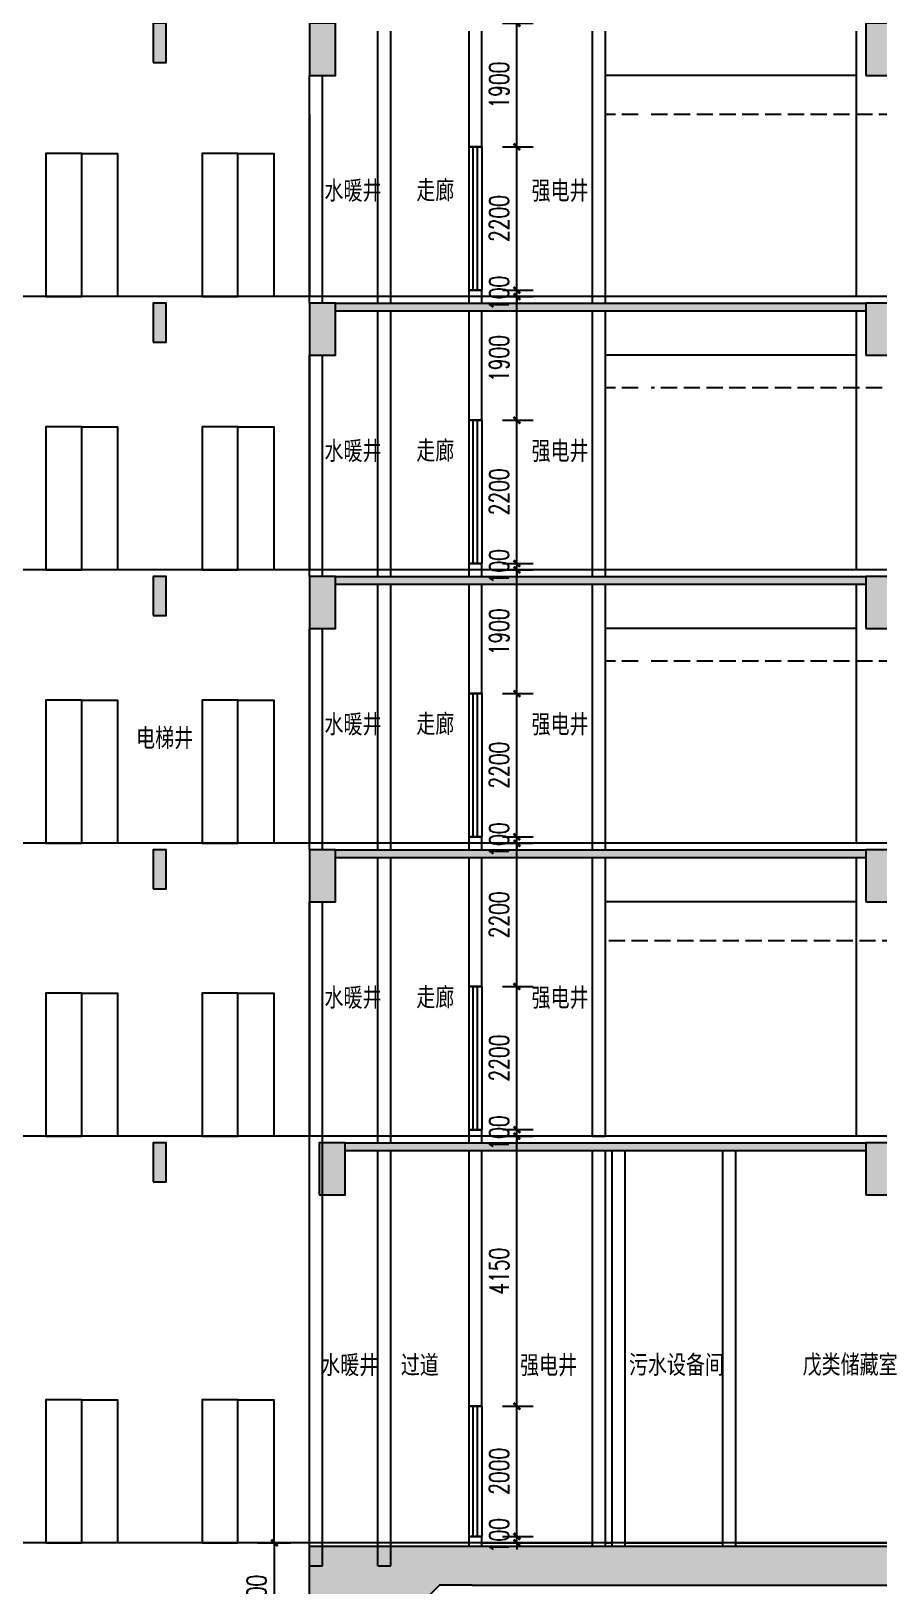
# Model space of a CAD drawing. Extents: x 1106790 to 1313746, y -134124 to 12249.
# Drawn here: x 1265891 to 1278918, y -118198 to -94308 of the extents above; entities that cross this region are included whole.
import ezdxf

# ---------------------------------------------------------------- set-up
doc = ezdxf.new("R2010")
doc.units = 0
doc.header["$LTSCALE"] = 1000
doc.header["$MEASUREMENT"] = 0
doc.linetypes.add('DASH', pattern=[0.35, 0.25, -0.1])
for name, color, linetype in [('01-标注_尺寸', 124, 'Continuous'), ('02-TEXT_房间', 7, 'Continuous'), ('05-填充_天正', 26, 'Continuous'), ('A-C_窗', 140, 'Continuous'), ('A-O_防水层', 222, 'Continuous'), ('A-SUR_保温', 222, 'Continuous'), ('A-SUR_吊顶', 40, 'Continuous'), ('A-SUR_面层', 191, 'Continuous'), ('A-TECH_结构', 21, 'Continuous'), ('A_STR-砌块墙', 121, 'Continuous'), ('A_STR-砼墙', 51, 'Continuous'), ('A_STR-砼柱', 51, 'Continuous'), ('PUB_HATCH', 8, 'Continuous')]:
    doc.layers.add(name, color=color, linetype=linetype)
doc.layers.add('04-不打印_辅助线', color=165, linetype='Continuous', plot=False)
doc.styles.add('_TCH_DIM_T3', font='SIMPLEX', dxfattribs={"width": 0.705882, "bigfont": 'GBCBIG'})
doc.styles.get("Standard").update_dxf_attribs({"font": 'STXIHEI.TTF', "width": 0.75})
doc.dimstyles.new('_TCH_ARCH&&100', dxfattribs={"dimtxt": 297.5, "dimasz": 100, "dimexe": 250, "dimexo": 300, "dimgap": 126.25, "dimtad": 1, "dimdec": 0, "dimzin": 0, "dimdsep": 46, "dimtxsty": '_TCH_DIM_T3', "dimblk": 'ARCHTICK', "dimcen": 0.09, "dimclrt": 7, "dimazin": 2, "dimtfac": 1, "dimtdec": 0, "dimtix": 1, "dimtmove": 2, "dimatfit": 3, "dimfxl": 0, "dimtolj": 1, "dimtzin": 0, "dimarcsym": 0})

# ---------------------------------------------------------------- blocks, each defined once
blk = doc.blocks.new('_FZH')
blk.add_lwpolyline([(-0.5, -0.5), (0.5, -0.5), (0.5, 0.5), (-0.5, 0.5)], close=True)
at = {"layer": 'PUB_HATCH'}
blk.add_solid([(-0.5, -0.5), (0.5, -0.5), (-0.5, 0.5), (0.5, 0.5)], dxfattribs=at)
blk = doc.blocks.new('$WINLIB2D$00000001')
at = {"color": 0}
for points in [[(-0.5, 0.5), (-0.5, -0.5)], [(-0.5, 0.5), (0.5, 0.5)], [(0.5, -0.5), (0.5, 0.5)], [(0.5, 0.167), (-0.5, 0.167)], [(0.5, -0.167), (-0.5, -0.167)], [(-0.5, -0.5), (0.5, -0.5)]]:
    blk.add_lwpolyline(points, dxfattribs=at)
blk = doc.blocks.new('_ArchTick')
at = {"color": 0, "linetype": 'ByBlock', "const_width": 0.4}
blk.add_lwpolyline([(-0.5, -0.5), (0.5, 0.5)], dxfattribs=at)
blk = doc.blocks.new('*D404')
at = {"layer": '01-标注_尺寸', "color": 0, "lineweight": -2, "transparency": 16777216}
for p, q in [((1273134, -94188), (1273606, -94188)), ((1273356, -96088), (1273356, -94188)), ((1273134, -96088), (1273606, -96088))]:
    blk.add_line(p, q, dxfattribs=at)
at = {"layer": 'Defpoints', "color": 0, "transparency": 16777216}
for p in [(1272834, -94188), (1273356, -94188), (1272834, -96088)]:
    blk.add_point(p, dxfattribs=at)
at = {"layer": '01-标注_尺寸', "color": 0, "lineweight": -2, "transparency": 16777216, "xscale": 100, "yscale": 100, "zscale": 100}
for p, rotation in [((1273356, -94188), 90), ((1273356, -96088), 270)]:
    blk.add_blockref('_ArchTick', p, dxfattribs=dict(at, rotation=rotation))
at = {"layer": '01-标注_尺寸', "color": 7, "transparency": 16777216, "insert": (1273081, -95138), "char_height": 297.5, "attachment_point": 5, "rotation": 90, "style": '_TCH_DIM_T3'}
blk.add_mtext('\\A1;1900', dxfattribs=at)
blk = doc.blocks.new('*D405')
at = {"layer": '01-标注_尺寸', "color": 0, "lineweight": -2, "transparency": 16777216}
for p, q in [((1273134, -96088), (1273606, -96088)), ((1273356, -98288), (1273356, -96088)), ((1273134, -98288), (1273606, -98288))]:
    blk.add_line(p, q, dxfattribs=at)
at = {"layer": 'Defpoints', "color": 0, "transparency": 16777216}
for p in [(1272834, -96088), (1273356, -96088), (1272834, -98288)]:
    blk.add_point(p, dxfattribs=at)
at = {"layer": '01-标注_尺寸', "color": 0, "lineweight": -2, "transparency": 16777216, "xscale": 100, "yscale": 100, "zscale": 100}
for p, rotation in [((1273356, -96088), 90), ((1273356, -98288), 270)]:
    blk.add_blockref('_ArchTick', p, dxfattribs=dict(at, rotation=rotation))
at = {"layer": '01-标注_尺寸', "color": 7, "transparency": 16777216, "insert": (1273081, -97188), "char_height": 297.5, "attachment_point": 5, "rotation": 90, "style": '_TCH_DIM_T3'}
blk.add_mtext('\\A1;2200', dxfattribs=at)
blk = doc.blocks.new('*D406')
at = {"layer": '01-标注_尺寸', "color": 0, "lineweight": -2, "transparency": 16777216}
for p, q in [((1273134, -98288), (1273606, -98288)), ((1273134, -98388), (1273606, -98388)), ((1273356, -98288), (1273356, -98188)), ((1273356, -98388), (1273356, -98288)), ((1273356, -98388), (1273356, -98488))]:
    blk.add_line(p, q, dxfattribs=at)
at = {"layer": 'Defpoints', "color": 0, "transparency": 16777216}
for p in [(1272834, -98288), (1272834, -98388), (1273356, -98288)]:
    blk.add_point(p, dxfattribs=at)
at = {"layer": '01-标注_尺寸', "color": 0, "lineweight": -2, "transparency": 16777216, "xscale": 100, "yscale": 100, "zscale": 100}
for p, rotation in [((1273356, -98288), 270), ((1273356, -98388), 90)]:
    blk.add_blockref('_ArchTick', p, dxfattribs=dict(at, rotation=rotation))
at = {"layer": '01-标注_尺寸', "color": 7, "transparency": 16777216, "insert": (1273081, -98338), "char_height": 297.5, "attachment_point": 5, "rotation": 90, "style": '_TCH_DIM_T3'}
blk.add_mtext('\\A1;100', dxfattribs=at)
blk = doc.blocks.new('*D407')
at = {"layer": '01-标注_尺寸', "color": 0, "lineweight": -2, "transparency": 16777216}
for p, q in [((1273134, -98388), (1273606, -98388)), ((1273356, -100288), (1273356, -98388)), ((1273134, -100288), (1273606, -100288))]:
    blk.add_line(p, q, dxfattribs=at)
at = {"layer": 'Defpoints', "color": 0, "transparency": 16777216}
for p in [(1272834, -98388), (1273356, -98388), (1272834, -100288)]:
    blk.add_point(p, dxfattribs=at)
at = {"layer": '01-标注_尺寸', "color": 0, "lineweight": -2, "transparency": 16777216, "xscale": 100, "yscale": 100, "zscale": 100}
for p, rotation in [((1273356, -98388), 90), ((1273356, -100288), 270)]:
    blk.add_blockref('_ArchTick', p, dxfattribs=dict(at, rotation=rotation))
at = {"layer": '01-标注_尺寸', "color": 7, "transparency": 16777216, "insert": (1273081, -99338), "char_height": 297.5, "attachment_point": 5, "rotation": 90, "style": '_TCH_DIM_T3'}
blk.add_mtext('\\A1;1900', dxfattribs=at)
blk = doc.blocks.new('*D408')
at = {"layer": '01-标注_尺寸', "color": 0, "lineweight": -2, "transparency": 16777216}
for p, q in [((1273134, -100288), (1273606, -100288)), ((1273356, -102488), (1273356, -100288)), ((1273134, -102488), (1273606, -102488))]:
    blk.add_line(p, q, dxfattribs=at)
at = {"layer": 'Defpoints', "color": 0, "transparency": 16777216}
for p in [(1272834, -100288), (1273356, -100288), (1272834, -102488)]:
    blk.add_point(p, dxfattribs=at)
at = {"layer": '01-标注_尺寸', "color": 0, "lineweight": -2, "transparency": 16777216, "xscale": 100, "yscale": 100, "zscale": 100}
for p, rotation in [((1273356, -100288), 90), ((1273356, -102488), 270)]:
    blk.add_blockref('_ArchTick', p, dxfattribs=dict(at, rotation=rotation))
at = {"layer": '01-标注_尺寸', "color": 7, "transparency": 16777216, "insert": (1273081, -101388), "char_height": 297.5, "attachment_point": 5, "rotation": 90, "style": '_TCH_DIM_T3'}
blk.add_mtext('\\A1;2200', dxfattribs=at)
blk = doc.blocks.new('*D409')
at = {"layer": '01-标注_尺寸', "color": 0, "lineweight": -2, "transparency": 16777216}
for p, q in [((1273356, -102488), (1273356, -102388)), ((1273134, -102488), (1273606, -102488)), ((1273134, -102588), (1273606, -102588)), ((1273356, -102588), (1273356, -102488)), ((1273356, -102588), (1273356, -102688))]:
    blk.add_line(p, q, dxfattribs=at)
at = {"layer": 'Defpoints', "color": 0, "transparency": 16777216}
for p in [(1272834, -102488), (1272834, -102588), (1273356, -102488)]:
    blk.add_point(p, dxfattribs=at)
at = {"layer": '01-标注_尺寸', "color": 0, "lineweight": -2, "transparency": 16777216, "xscale": 100, "yscale": 100, "zscale": 100}
for p, rotation in [((1273356, -102488), 270), ((1273356, -102588), 90)]:
    blk.add_blockref('_ArchTick', p, dxfattribs=dict(at, rotation=rotation))
at = {"layer": '01-标注_尺寸', "color": 7, "transparency": 16777216, "insert": (1273081, -102538), "char_height": 297.5, "attachment_point": 5, "rotation": 90, "style": '_TCH_DIM_T3'}
blk.add_mtext('\\A1;100', dxfattribs=at)
blk = doc.blocks.new('*D410')
at = {"layer": '01-标注_尺寸', "color": 0, "lineweight": -2, "transparency": 16777216}
for p, q in [((1273134, -102588), (1273606, -102588)), ((1273356, -104488), (1273356, -102588)), ((1273134, -104488), (1273606, -104488))]:
    blk.add_line(p, q, dxfattribs=at)
at = {"layer": 'Defpoints', "color": 0, "transparency": 16777216}
for p in [(1272834, -102588), (1273356, -102588), (1272834, -104488)]:
    blk.add_point(p, dxfattribs=at)
at = {"layer": '01-标注_尺寸', "color": 0, "lineweight": -2, "transparency": 16777216, "xscale": 100, "yscale": 100, "zscale": 100}
for p, rotation in [((1273356, -102588), 90), ((1273356, -104488), 270)]:
    blk.add_blockref('_ArchTick', p, dxfattribs=dict(at, rotation=rotation))
at = {"layer": '01-标注_尺寸', "color": 7, "transparency": 16777216, "insert": (1273081, -103538), "char_height": 297.5, "attachment_point": 5, "rotation": 90, "style": '_TCH_DIM_T3'}
blk.add_mtext('\\A1;1900', dxfattribs=at)
blk = doc.blocks.new('*D411')
at = {"layer": '01-标注_尺寸', "color": 0, "lineweight": -2, "transparency": 16777216}
for p, q in [((1273134, -104488), (1273606, -104488)), ((1273356, -106688), (1273356, -104488)), ((1273134, -106688), (1273606, -106688))]:
    blk.add_line(p, q, dxfattribs=at)
at = {"layer": 'Defpoints', "color": 0, "transparency": 16777216}
for p in [(1272834, -104488), (1273356, -104488), (1272834, -106688)]:
    blk.add_point(p, dxfattribs=at)
at = {"layer": '01-标注_尺寸', "color": 0, "lineweight": -2, "transparency": 16777216, "xscale": 100, "yscale": 100, "zscale": 100}
for p, rotation in [((1273356, -104488), 90), ((1273356, -106688), 270)]:
    blk.add_blockref('_ArchTick', p, dxfattribs=dict(at, rotation=rotation))
at = {"layer": '01-标注_尺寸', "color": 7, "transparency": 16777216, "insert": (1273081, -105588), "char_height": 297.5, "attachment_point": 5, "rotation": 90, "style": '_TCH_DIM_T3'}
blk.add_mtext('\\A1;2200', dxfattribs=at)
blk = doc.blocks.new('*D412')
at = {"layer": '01-标注_尺寸', "color": 0, "lineweight": -2, "transparency": 16777216}
for p, q in [((1273134, -106688), (1273606, -106688)), ((1273356, -106688), (1273356, -106588)), ((1273356, -106788), (1273356, -106688)), ((1273134, -106788), (1273606, -106788)), ((1273356, -106788), (1273356, -106888))]:
    blk.add_line(p, q, dxfattribs=at)
at = {"layer": 'Defpoints', "color": 0, "transparency": 16777216}
for p in [(1272834, -106688), (1273356, -106688), (1272834, -106788)]:
    blk.add_point(p, dxfattribs=at)
at = {"layer": '01-标注_尺寸', "color": 0, "lineweight": -2, "transparency": 16777216, "xscale": 100, "yscale": 100, "zscale": 100}
for p, rotation in [((1273356, -106688), 270), ((1273356, -106788), 90)]:
    blk.add_blockref('_ArchTick', p, dxfattribs=dict(at, rotation=rotation))
at = {"layer": '01-标注_尺寸', "color": 7, "transparency": 16777216, "insert": (1273081, -106738), "char_height": 297.5, "attachment_point": 5, "rotation": 90, "style": '_TCH_DIM_T3'}
blk.add_mtext('\\A1;100', dxfattribs=at)
blk = doc.blocks.new('*D413')
at = {"layer": '01-标注_尺寸', "color": 0, "lineweight": -2, "transparency": 16777216}
for p, q in [((1273134, -106788), (1273606, -106788)), ((1273356, -108988), (1273356, -106788)), ((1273134, -108988), (1273606, -108988))]:
    blk.add_line(p, q, dxfattribs=at)
at = {"layer": 'Defpoints', "color": 0, "transparency": 16777216}
for p in [(1272834, -106788), (1273356, -106788), (1272834, -108988)]:
    blk.add_point(p, dxfattribs=at)
at = {"layer": '01-标注_尺寸', "color": 0, "lineweight": -2, "transparency": 16777216, "xscale": 100, "yscale": 100, "zscale": 100}
for p, rotation in [((1273356, -106788), 90), ((1273356, -108988), 270)]:
    blk.add_blockref('_ArchTick', p, dxfattribs=dict(at, rotation=rotation))
at = {"layer": '01-标注_尺寸', "color": 7, "transparency": 16777216, "insert": (1273081, -107888), "char_height": 297.5, "attachment_point": 5, "rotation": 90, "style": '_TCH_DIM_T3'}
blk.add_mtext('\\A1;2200', dxfattribs=at)
blk = doc.blocks.new('*D414')
at = {"layer": '01-标注_尺寸', "color": 0, "lineweight": -2, "transparency": 16777216}
for p, q in [((1273134, -108988), (1273606, -108988)), ((1273356, -111188), (1273356, -108988)), ((1273134, -111188), (1273606, -111188))]:
    blk.add_line(p, q, dxfattribs=at)
at = {"layer": 'Defpoints', "color": 0, "transparency": 16777216}
for p in [(1272834, -108988), (1273356, -108988), (1272834, -111188)]:
    blk.add_point(p, dxfattribs=at)
at = {"layer": '01-标注_尺寸', "color": 0, "lineweight": -2, "transparency": 16777216, "xscale": 100, "yscale": 100, "zscale": 100}
for p, rotation in [((1273356, -108988), 90), ((1273356, -111188), 270)]:
    blk.add_blockref('_ArchTick', p, dxfattribs=dict(at, rotation=rotation))
at = {"layer": '01-标注_尺寸', "color": 7, "transparency": 16777216, "insert": (1273081, -110088), "char_height": 297.5, "attachment_point": 5, "rotation": 90, "style": '_TCH_DIM_T3'}
blk.add_mtext('\\A1;2200', dxfattribs=at)
blk = doc.blocks.new('*D415')
at = {"layer": '01-标注_尺寸', "color": 0, "lineweight": -2, "transparency": 16777216}
for p, q in [((1273356, -111188), (1273356, -111088)), ((1273134, -111188), (1273606, -111188)), ((1273134, -111288), (1273606, -111288)), ((1273356, -111288), (1273356, -111188)), ((1273356, -111288), (1273356, -111388))]:
    blk.add_line(p, q, dxfattribs=at)
at = {"layer": 'Defpoints', "color": 0, "transparency": 16777216}
for p in [(1272834, -111188), (1272834, -111288), (1273356, -111188)]:
    blk.add_point(p, dxfattribs=at)
at = {"layer": '01-标注_尺寸', "color": 0, "lineweight": -2, "transparency": 16777216, "xscale": 100, "yscale": 100, "zscale": 100}
for p, rotation in [((1273356, -111188), 270), ((1273356, -111288), 90)]:
    blk.add_blockref('_ArchTick', p, dxfattribs=dict(at, rotation=rotation))
at = {"layer": '01-标注_尺寸', "color": 7, "transparency": 16777216, "insert": (1273081, -111238), "char_height": 297.5, "attachment_point": 5, "rotation": 90, "style": '_TCH_DIM_T3'}
blk.add_mtext('\\A1;100', dxfattribs=at)
blk = doc.blocks.new('*D416')
at = {"layer": '01-标注_尺寸', "color": 0, "lineweight": -2, "transparency": 16777216}
for p, q in [((1273134, -111288), (1273606, -111288)), ((1273356, -115438), (1273356, -111288)), ((1273134, -115438), (1273606, -115438))]:
    blk.add_line(p, q, dxfattribs=at)
at = {"layer": 'Defpoints', "color": 0, "transparency": 16777216}
for p in [(1272834, -111288), (1273356, -111288), (1272834, -115438)]:
    blk.add_point(p, dxfattribs=at)
at = {"layer": '01-标注_尺寸', "color": 0, "lineweight": -2, "transparency": 16777216, "xscale": 100, "yscale": 100, "zscale": 100}
for p, rotation in [((1273356, -111288), 90), ((1273356, -115438), 270)]:
    blk.add_blockref('_ArchTick', p, dxfattribs=dict(at, rotation=rotation))
at = {"layer": '01-标注_尺寸', "color": 7, "transparency": 16777216, "insert": (1273081, -113363), "char_height": 297.5, "attachment_point": 5, "rotation": 90, "style": '_TCH_DIM_T3'}
blk.add_mtext('\\A1;4150', dxfattribs=at)
blk = doc.blocks.new('*D417')
at = {"layer": '01-标注_尺寸', "color": 0, "lineweight": -2, "transparency": 16777216}
for p, q in [((1273134, -115438), (1273606, -115438)), ((1273356, -117438), (1273356, -115438)), ((1273134, -117438), (1273606, -117438))]:
    blk.add_line(p, q, dxfattribs=at)
at = {"layer": 'Defpoints', "color": 0, "transparency": 16777216}
for p in [(1272834, -115438), (1273356, -115438), (1272834, -117438)]:
    blk.add_point(p, dxfattribs=at)
at = {"layer": '01-标注_尺寸', "color": 0, "lineweight": -2, "transparency": 16777216, "xscale": 100, "yscale": 100, "zscale": 100}
for p, rotation in [((1273356, -115438), 90), ((1273356, -117438), 270)]:
    blk.add_blockref('_ArchTick', p, dxfattribs=dict(at, rotation=rotation))
at = {"layer": '01-标注_尺寸', "color": 7, "transparency": 16777216, "insert": (1273081, -116438), "char_height": 297.5, "attachment_point": 5, "rotation": 90, "style": '_TCH_DIM_T3'}
blk.add_mtext('\\A1;2000', dxfattribs=at)
blk = doc.blocks.new('*D418')
at = {"layer": '01-标注_尺寸', "color": 0, "lineweight": -2, "transparency": 16777216}
for p, q in [((1273134, -117438), (1273606, -117438)), ((1273134, -117538), (1273606, -117538)), ((1273356, -117438), (1273356, -117338)), ((1273356, -117538), (1273356, -117438)), ((1273356, -117538), (1273356, -117638))]:
    blk.add_line(p, q, dxfattribs=at)
at = {"layer": 'Defpoints', "color": 0, "transparency": 16777216}
for p in [(1272834, -117438), (1272834, -117538), (1273356, -117438)]:
    blk.add_point(p, dxfattribs=at)
at = {"layer": '01-标注_尺寸', "color": 0, "lineweight": -2, "transparency": 16777216, "xscale": 100, "yscale": 100, "zscale": 100}
for p, rotation in [((1273356, -117438), 270), ((1273356, -117538), 90)]:
    blk.add_blockref('_ArchTick', p, dxfattribs=dict(at, rotation=rotation))
at = {"layer": '01-标注_尺寸', "color": 7, "transparency": 16777216, "insert": (1273081, -117426), "char_height": 297.5, "attachment_point": 5, "rotation": 90, "style": '_TCH_DIM_T3'}
blk.add_mtext('\\A1;100', dxfattribs=at)
blk = doc.blocks.new('*D419')
at = {"layer": '01-标注_尺寸', "color": 0, "lineweight": -2, "transparency": 16777216}
for p, q in [((1269368, -117538), (1269881, -117538)), ((1269631, -119238), (1269631, -117538)), ((1269368, -119238), (1269881, -119238))]:
    blk.add_line(p, q, dxfattribs=at)
at = {"layer": 'Defpoints', "color": 0, "transparency": 16777216}
for p in [(1269068, -117538), (1269631, -117538), (1269068, -119238)]:
    blk.add_point(p, dxfattribs=at)
at = {"layer": '01-标注_尺寸', "color": 0, "lineweight": -2, "transparency": 16777216, "xscale": 100, "yscale": 100, "zscale": 100}
for p, rotation in [((1269631, -117538), 90), ((1269631, -119238), 270)]:
    blk.add_blockref('_ArchTick', p, dxfattribs=dict(at, rotation=rotation))
at = {"layer": '01-标注_尺寸', "color": 7, "transparency": 16777216, "insert": (1269356, -118388), "char_height": 297.5, "attachment_point": 5, "rotation": 90, "style": '_TCH_DIM_T3'}
blk.add_mtext('\\A1;1700', dxfattribs=at)

msp = doc.modelspace()

# ---------------------------------------------------------------- hatches: boundary and pattern name
at = {"layer": '05-填充_天正'}
for points in [[(1270568.4, -98488.5), (1270568.4, -98608.5), (1271318.4, -98608.5), (1271318.4, -98488.5)], [(1271318.4, -98488.5), (1271318.4, -98608.5), (1272718.4, -98608.5), (1272718.4, -98488.5)], [(1272718.4, -98488.5), (1272718.4, -98608.5), (1274618.4, -98608.5), (1274618.4, -98488.5)], [(1274618.4, -98488.5), (1274618.4, -98608.5), (1278718.4, -98608.5), (1278718.4, -98488.5)], [(1270568.4, -102688.5), (1270568.4, -102808.5), (1271318.4, -102808.5), (1271318.4, -102688.5)], [(1271318.4, -102688.5), (1271318.4, -102808.5), (1272718.4, -102808.5), (1272718.4, -102688.5)], [(1272718.4, -102688.5), (1272718.4, -102808.5), (1274618.4, -102808.5), (1274618.4, -102688.5)], [(1274618.4, -102688.5), (1274618.4, -102808.5), (1278718.4, -102808.5), (1278718.4, -102688.5)], [(1270568.4, -106888.5), (1270568.4, -107008.5), (1271318.4, -107008.5), (1271318.4, -106888.5)], [(1271318.4, -106888.5), (1271318.4, -107008.5), (1272718.4, -107008.5), (1272718.4, -106888.5)], [(1272718.4, -106888.5), (1272718.4, -107008.5), (1274618.4, -107008.5), (1274618.4, -106888.5)], [(1274618.4, -106888.5), (1274618.4, -107008.5), (1278718.4, -107008.5), (1278718.4, -106888.5)], [(1270718.4, -111388.5), (1270718.4, -111508.5), (1271318.4, -111508.5), (1271318.4, -111388.5)], [(1271318.4, -111388.5), (1271318.4, -111508.5), (1272718.4, -111508.5), (1272718.4, -111388.5)], [(1272718.4, -111388.5), (1272718.4, -111508.5), (1274618.4, -111508.5), (1274618.4, -111388.5)], [(1274618.4, -111388.5), (1274618.4, -111508.5), (1274918.4, -111508.5), (1274918.4, -111388.5)], [(1274918.4, -111388.5), (1274918.4, -111508.5), (1276618.4, -111508.5), (1276618.4, -111388.5)], [(1278718.4, -111508.5), (1278718.4, -111388.5), (1276618.4, -111388.5), (1276618.4, -111508.5)], [(1263068.4, -117588.5), (1263068.4, -118188.5), (1263369.9, -118188.5), (1265019.9, -119838.5), (1270516.9, -119838.5), (1272166.9, -118188.5), (1272668.4, -118188.5), (1272668.4, -117588.5), (1270168.4, -117588.5), (1270168.4, -119238.5), (1265568.4, -119238.5), (1265568.4, -117588.5)], [(1272668.4, -117588.5), (1272668.4, -118188.5), (1272718.4, -118188.5), (1272718.4, -117588.5)], [(1272718.4, -117588.5), (1272718.4, -118188.5), (1274618.4, -118188.5), (1274618.4, -117588.5)], [(1274618.4, -117588.5), (1274618.4, -118188.5), (1274918.4, -118188.5), (1274918.4, -117588.5)], [(1274918.4, -117588.5), (1274918.4, -118188.5), (1276618.4, -118188.5), (1276618.4, -117588.5)], [(1276618.4, -117588.5), (1276618.4, -118188.5), (1280218.4, -118188.5), (1280218.4, -117588.5)]]:
    msp.add_hatch(color=256, dxfattribs=at).paths.add_polyline_path(points)

# ---------------------------------------------------------------- linework, layer by layer
at = {"layer": '04-不打印_辅助线'}
for p, q in [((1295425.9, -98388.5), (1243069.1, -98388.5)), ((1295425.9, -102588.5), (1243069.1, -102588.5)), ((1295425.9, -106788.5), (1243069.1, -106788.5)), ((1295425.9, -111288.5), (1243069.1, -111288.5)), ((1295425.9, -117538.5), (1243069.1, -117538.5))]:
    msp.add_line(p, q, dxfattribs=at)
at = {"layer": 'A-C_窗'}
for points in [[(1266668.4, -96188.5), (1266118.4, -96188.5), (1266118.4, -98388.5), (1266668.4, -98388.5)], [(1266668.4, -96188.5), (1267218.4, -96188.5), (1267218.4, -98388.5), (1266668.4, -98388.5)], [(1269068.4, -96188.5), (1268518.4, -96188.5), (1268518.4, -98388.5), (1269068.4, -98388.5)], [(1269068.4, -96188.5), (1269618.4, -96188.5), (1269618.4, -98388.5), (1269068.4, -98388.5)], [(1266668.4, -100388.5), (1266118.4, -100388.5), (1266118.4, -102588.5), (1266668.4, -102588.5)], [(1266668.4, -100388.5), (1267218.4, -100388.5), (1267218.4, -102588.5), (1266668.4, -102588.5)], [(1269068.4, -100388.5), (1268518.4, -100388.5), (1268518.4, -102588.5), (1269068.4, -102588.5)], [(1269068.4, -100388.5), (1269618.4, -100388.5), (1269618.4, -102588.5), (1269068.4, -102588.5)], [(1266668.4, -104588.5), (1266118.4, -104588.5), (1266118.4, -106788.5), (1266668.4, -106788.5)], [(1266668.4, -104588.5), (1267218.4, -104588.5), (1267218.4, -106788.5), (1266668.4, -106788.5)], [(1269068.4, -104588.5), (1268518.4, -104588.5), (1268518.4, -106788.5), (1269068.4, -106788.5)], [(1269068.4, -104588.5), (1269618.4, -104588.5), (1269618.4, -106788.5), (1269068.4, -106788.5)], [(1266668.4, -109088.5), (1266118.4, -109088.5), (1266118.4, -111288.5), (1266668.4, -111288.5)], [(1266668.4, -109088.5), (1267218.4, -109088.5), (1267218.4, -111288.5), (1266668.4, -111288.5)], [(1269068.4, -109088.5), (1268518.4, -109088.5), (1268518.4, -111288.5), (1269068.4, -111288.5)], [(1269068.4, -109088.5), (1269618.4, -109088.5), (1269618.4, -111288.5), (1269068.4, -111288.5)], [(1266668.4, -115338.5), (1266118.4, -115338.5), (1266118.4, -117538.5), (1266668.4, -117538.5)], [(1266668.4, -115338.5), (1267218.4, -115338.5), (1267218.4, -117538.5), (1266668.4, -117538.5)], [(1269068.4, -115338.5), (1268518.4, -115338.5), (1268518.4, -117538.5), (1269068.4, -117538.5)], [(1269068.4, -115338.5), (1269618.4, -115338.5), (1269618.4, -117538.5), (1269068.4, -117538.5)]]:
    msp.add_lwpolyline(points, close=True, dxfattribs=at)
at = {"layer": 'A-O_防水层'}
msp.add_lwpolyline([(1272668.4, -117538.5), (1270368.4, -117538.5)], dxfattribs=at)
at = {"layer": 'A-SUR_保温'}
for p, q in [((1272668.4, -117538.5), (1272618.4, -117538.5)), ((1272818.4, -117538.5), (1274518.4, -117538.5)), ((1274718.4, -117538.5), (1274818.4, -117538.5)), ((1275018.4, -117538.5), (1276518.4, -117538.5)), ((1276718.4, -117538.5), (1280118.4, -117538.5))]:
    msp.add_line(p, q, dxfattribs=at)
at = {"layer": 'A-SUR_吊顶', "linetype": 'DASH'}
for points in [[(1275218.4, -95588.5), (1274718.4, -95588.5)], [(1287918.4, -95588.5), (1275418.4, -95588.5)], [(1275218.4, -99788.5), (1274718.4, -99788.5)], [(1288068.4, -99788.5), (1275418.4, -99788.5)], [(1275218.4, -103988.5), (1274718.4, -103988.5)], [(1287918.4, -103988.5), (1275418.4, -103988.5)], [(1289718.4, -108288.5), (1274718.4, -108288.5)]]:
    msp.add_lwpolyline(points, dxfattribs=at)
at = {"layer": 'A-SUR_面层'}
for points in [[(1275218.4, -98388.5), (1270168.4, -98388.5)], [(1287918.4, -98388.5), (1274718.4, -98388.5)], [(1275218.4, -102588.5), (1270168.4, -102588.5)], [(1270168.4, -102688.5), (1270168.4, -102588.5)], [(1287918.4, -102588.5), (1275418.4, -102588.5)], [(1275218.4, -106788.5), (1270168.4, -106788.5)], [(1289538.4, -106788.5), (1274718.4, -106788.5)], [(1272917.9, -111288.5), (1270518.4, -111288.5)], [(1287168.4, -111288.5), (1272849.8, -111288.5)]]:
    msp.add_lwpolyline(points, dxfattribs=at)
at = {"layer": 'A-TECH_结构'}
for points in [[(1278568.4, -94308.5), (1278568.4, -98388.5)], [(1278568.4, -94988.5), (1274718.4, -94988.5)], [(1270168.4, -95586.3), (1270168.4, -98388.5)], [(1270168.4, -98608.5), (1270168.4, -102588.5)], [(1278568.4, -98608.5), (1278568.4, -102588.5)], [(1278568.4, -99288.5), (1274718.4, -99288.5)], [(1270168.4, -102808.5), (1270168.4, -106788.5)], [(1278568.4, -102808.5), (1278568.4, -106788.5)], [(1278568.4, -103488.5), (1274718.4, -103488.5)], [(1270168.4, -107008.5), (1270168.4, -111288.5)], [(1278568.4, -107008.5), (1278568.4, -111288.5)], [(1278568.4, -107688.5), (1274718.4, -107688.5)]]:
    msp.add_lwpolyline(points, dxfattribs=at)
at = {"layer": 'A_STR-砌块墙'}
for p, q in [((1271218.4, -98488.5), (1271218.4, -94308.5)), ((1271418.4, -98488.5), (1271418.4, -94308.5)), ((1272618.4, -94308.5), (1272618.4, -96088.5)), ((1272818.4, -96088.5), (1272818.4, -94308.5)), ((1274518.4, -98488.5), (1274518.4, -94308.5)), ((1274718.4, -98488.5), (1274718.4, -94308.5)), ((1270168.4, -98488.5), (1270168.4, -94988.5)), ((1270368.4, -98488.5), (1270368.4, -94988.5)), ((1272618.4, -96088.5), (1272818.4, -96088.5)), ((1272818.4, -98288.5), (1272618.4, -98288.5)), ((1272618.4, -98288.5), (1272618.4, -98488.5)), ((1272818.4, -98488.5), (1272818.4, -98288.5)), ((1271218.4, -102688.5), (1271218.4, -98608.5)), ((1271418.4, -102688.5), (1271418.4, -98608.5)), ((1272618.4, -98608.5), (1272618.4, -100288.5)), ((1272818.4, -100288.5), (1272818.4, -98608.5)), ((1274518.4, -102688.5), (1274518.4, -98608.5)), ((1274718.4, -102688.5), (1274718.4, -98608.5)), ((1270168.4, -102688.5), (1270168.4, -99288.5)), ((1270368.4, -102688.5), (1270368.4, -99288.5)), ((1272618.4, -100288.5), (1272818.4, -100288.5)), ((1272818.4, -102488.5), (1272618.4, -102488.5)), ((1272618.4, -102488.5), (1272618.4, -102688.5)), ((1272818.4, -102688.5), (1272818.4, -102488.5)), ((1271218.4, -106888.5), (1271218.4, -102808.5)), ((1271418.4, -106888.5), (1271418.4, -102808.5)), ((1272618.4, -102808.5), (1272618.4, -104488.5)), ((1272818.4, -104488.5), (1272818.4, -102808.5)), ((1274518.4, -106888.5), (1274518.4, -102808.5)), ((1274718.4, -106888.5), (1274718.4, -102808.5)), ((1270168.4, -106888.5), (1270168.4, -103488.5)), ((1270368.4, -106888.5), (1270368.4, -103488.5)), ((1272618.4, -104488.5), (1272818.4, -104488.5)), ((1272818.4, -106688.5), (1272618.4, -106688.5)), ((1272618.4, -106688.5), (1272618.4, -106888.5)), ((1272818.4, -106888.5), (1272818.4, -106688.5)), ((1271218.4, -111388.5), (1271218.4, -107008.5)), ((1271418.4, -111388.5), (1271418.4, -107008.5)), ((1272618.4, -107008.5), (1272618.4, -108988.5)), ((1272818.4, -108988.5), (1272818.4, -107008.5)), ((1274518.4, -111288.5), (1274518.4, -107008.5)), ((1274718.4, -111288.5), (1274718.4, -107008.5)), ((1270168.4, -111388.5), (1270168.4, -107688.5)), ((1270368.4, -111388.5), (1270368.4, -107688.5)), ((1272618.4, -108988.5), (1272818.4, -108988.5)), ((1272818.4, -111188.5), (1272618.4, -111188.5)), ((1272618.4, -111188.5), (1272618.4, -111388.5)), ((1272818.4, -111388.5), (1272818.4, -111188.5)), ((1274518.4, -111288.5), (1274718.4, -111288.5)), ((1270168.4, -117888.5), (1270168.4, -111388.5)), ((1270368.4, -117888.5), (1270368.4, -111388.5)), ((1271218.4, -117888.5), (1271218.4, -111508.5)), ((1271418.4, -117888.5), (1271418.4, -111508.5)), ((1272618.4, -111508.5), (1272618.4, -115438.5)), ((1272818.4, -115438.5), (1272818.4, -111508.5)), ((1274518.4, -117588.5), (1274518.4, -111508.5)), ((1274718.4, -117588.5), (1274718.4, -111508.5)), ((1274818.4, -117588.5), (1274818.4, -111508.5)), ((1275018.4, -117588.5), (1275018.4, -111508.5)), ((1276518.4, -117588.5), (1276518.4, -111508.5)), ((1276718.4, -117588.5), (1276718.4, -111508.5)), ((1272618.4, -115438.5), (1272818.4, -115438.5)), ((1272818.4, -117438.5), (1272618.4, -117438.5)), ((1272618.4, -117438.5), (1272618.4, -117588.5)), ((1272818.4, -117588.5), (1272818.4, -117438.5)), ((1270168.4, -117888.5), (1270368.4, -117888.5)), ((1271218.4, -117888.5), (1271418.4, -117888.5))]:
    msp.add_line(p, q, dxfattribs=at)
at = {"layer": 'A_STR-砼墙'}
for p, q in [((1270568.4, -98488.5), (1271318.4, -98488.5)), ((1270568.4, -98608.5), (1271318.4, -98608.5)), ((1271318.4, -98488.5), (1272718.4, -98488.5)), ((1271318.4, -98608.5), (1272718.4, -98608.5)), ((1272718.4, -98488.5), (1274618.4, -98488.5)), ((1272718.4, -98608.5), (1274618.4, -98608.5)), ((1274618.4, -98488.5), (1278718.4, -98488.5)), ((1274618.4, -98608.5), (1278718.4, -98608.5)), ((1270568.4, -102688.5), (1271318.4, -102688.5)), ((1271318.4, -102688.5), (1272718.4, -102688.5)), ((1272718.4, -102688.5), (1274618.4, -102688.5)), ((1274618.4, -102688.5), (1278718.4, -102688.5)), ((1270568.4, -102808.5), (1271318.4, -102808.5)), ((1271318.4, -102808.5), (1272718.4, -102808.5)), ((1272718.4, -102808.5), (1274618.4, -102808.5)), ((1274618.4, -102808.5), (1278718.4, -102808.5)), ((1270568.4, -106888.5), (1271318.4, -106888.5)), ((1270568.4, -107008.5), (1271318.4, -107008.5)), ((1271318.4, -106888.5), (1272718.4, -106888.5)), ((1271318.4, -107008.5), (1272718.4, -107008.5)), ((1272718.4, -106888.5), (1274618.4, -106888.5)), ((1272718.4, -107008.5), (1274618.4, -107008.5)), ((1274618.4, -106888.5), (1278718.4, -106888.5)), ((1274618.4, -107008.5), (1278718.4, -107008.5)), ((1270718.4, -111388.5), (1271318.4, -111388.5)), ((1270718.4, -111508.5), (1271318.4, -111508.5)), ((1271318.4, -111388.5), (1272718.4, -111388.5)), ((1271318.4, -111508.5), (1272718.4, -111508.5)), ((1272718.4, -111388.5), (1274618.4, -111388.5)), ((1272718.4, -111508.5), (1274618.4, -111508.5)), ((1274618.4, -111388.5), (1274918.4, -111388.5)), ((1274618.4, -111508.5), (1274918.4, -111508.5)), ((1274918.4, -111388.5), (1276618.4, -111388.5)), ((1274918.4, -111508.5), (1276618.4, -111508.5)), ((1276618.4, -111388.5), (1278718.4, -111388.5)), ((1276618.4, -111508.5), (1278718.4, -111508.5)), ((1272668.4, -117588.5), (1272718.4, -117588.5)), ((1272718.4, -117588.5), (1274618.4, -117588.5)), ((1274618.4, -117588.5), (1274918.4, -117588.5)), ((1274918.4, -117588.5), (1276618.4, -117588.5)), ((1276618.4, -117588.5), (1280218.4, -117588.5)), ((1272668.4, -118188.5), (1272718.4, -118188.5)), ((1272718.4, -118188.5), (1274618.4, -118188.5)), ((1274618.4, -118188.5), (1274918.4, -118188.5)), ((1274918.4, -118188.5), (1276618.4, -118188.5)), ((1276618.4, -118188.5), (1280218.4, -118188.5))]:
    msp.add_line(p, q, dxfattribs=at)
for points in [[(1263068.4, -117588.5), (1265568.4, -117588.5), (1265568.4, -119238.5), (1270168.4, -119238.5), (1270168.4, -117588.5), (1272668.4, -117588.5)], [(1272668.4, -118188.5), (1272166.9, -118188.5), (1270516.9, -119838.5), (1265019.9, -119838.5), (1263369.9, -118188.5), (1263068.4, -118188.5)]]:
    msp.add_lwpolyline(points, dxfattribs=at)

# ---------------------------------------------------------------- block references
at = {"layer": 'A-C_窗', "yscale": -200, "rotation": 90}
for p, xscale, zscale in [((1272718.4, -97188.5), -2200, -2200), ((1272718.4, -101388.5), -2200, -2200), ((1272718.4, -105588.5), -2200, -2200), ((1272718.4, -110088.5), -2200, -2200), ((1272718.4, -116438.5), -2000, -2000)]:
    msp.add_blockref('$WINLIB2D$00000001', p, dxfattribs=dict(at, xscale=xscale, zscale=zscale))
at = {"layer": 'A_STR-砼柱', "xscale": 200.0000000088476, "yscale": 600, "zscale": 600, "rotation": 3.935362900516849e-09}
for p in [(1267868.4, -94488.5), (1267868.4, -98788.5), (1267868.4, -102988.5), (1267868.4, -107188.5), (1267868.4, -111688.5)]:
    msp.add_blockref('_FZH', p, dxfattribs=at)
at = {"layer": 'A_STR-砼柱', "xscale": 400, "yscale": 800, "zscale": 800}
for p in [(1270368.4, -94588.5), (1278918.4, -94588.5), (1270368.4, -98888.5), (1278918.4, -98888.5), (1270368.4, -103088.5), (1278918.4, -103088.5), (1270368.4, -107288.5), (1278918.4, -107288.5), (1270518.4, -111788.5), (1278918.4, -111788.5)]:
    msp.add_blockref('_FZH', p, dxfattribs=at)

# ---------------------------------------------------------------- texts
at = {"layer": '02-TEXT_房间', "width": 0.75}
for s, p in [('水暖井', (1270398.7, -96898.9)), ('走廊', (1271811, -96893.5)), ('强电井', (1273581.3, -96898.9)), ('水暖井', (1270398.7, -100898.9)), ('走廊', (1271811, -100893.5)), ('强电井', (1273581.3, -100898.9)), ('水暖井', (1270398.7, -105098.9)), ('走廊', (1271811, -105093.5)), ('强电井', (1273581.3, -105098.9)), ('电梯井', (1267504.1, -105309.6)), ('水暖井', (1270398.7, -109298.9)), ('走廊', (1271811, -109293.5)), ('强电井', (1273581.3, -109298.9)), ('水暖井', (1270348.8, -114944.3)), ('过道', (1271571.6, -114944.3)), ('强电井', (1273404.5, -114944.3)), ('污水设备间', (1275077.7, -114940.1)), ('戊类储藏室', (1277746.5, -114937))]:
    msp.add_text(s, height=285.43, dxfattribs=at).set_placement(p)

# ---------------------------------------------------------------- dimensions: what is measured, and where the dimension line sits
at = {"layer": '01-标注_尺寸'}
for p1, p2, distance, picture, middle in [((1272834, -96088.5), (1272834, -94188.5), -522.2, '*D404', (1273081.3, -95138.5)), ((1272834, -98288.5), (1272834, -96088.5), -522.2, '*D405', (1273081.3, -97188.5)), ((1272834, -98388.5), (1272834, -98288.5), -522.2, '*D406', (1273081.3, -98338.5)), ((1272834, -100288.5), (1272834, -98388.5), -522.2, '*D407', (1273081.3, -99338.5)), ((1272834, -102488.5), (1272834, -100288.5), -522.2, '*D408', (1273081.3, -101388.5)), ((1272834, -102588.5), (1272834, -102488.5), -522.2, '*D409', (1273081.3, -102538.5)), ((1272834, -104488.5), (1272834, -102588.5), -522.2, '*D410', (1273081.3, -103538.5)), ((1272834, -106688.5), (1272834, -104488.5), -522.2, '*D411', (1273081.3, -105588.5)), ((1272834, -106788.5), (1272834, -106688.5), -522.2, '*D412', (1273081.3, -106738.5)), ((1272834, -108988.5), (1272834, -106788.5), -522.2, '*D413', (1273081.3, -107888.5)), ((1272834, -111188.5), (1272834, -108988.5), -522.2, '*D414', (1273081.3, -110088.5)), ((1272834, -111288.5), (1272834, -111188.5), -522.2, '*D415', (1273081.3, -111238.5)), ((1272834, -115438.5), (1272834, -111288.5), -522.2, '*D416', (1273081.3, -113363.5)), ((1272834, -117438.5), (1272834, -115438.5), -522.2, '*D417', (1273081.3, -116438.5)), ((1269068.4, -119238.5), (1269068.4, -117538.5), -562.1, '*D419', (1269355.5, -118388.5))]:
    dim = msp.add_aligned_dim(p1=p1, p2=p2, distance=distance, dimstyle='_TCH_ARCH&&100', dxfattribs=at)
    dim.commit()
    dim.dimension.update_dxf_attribs({"geometry": picture, "text_midpoint": middle})
dim = msp.add_linear_dim(base=(1273356.3, -117438.5), p1=(1272834, -117538.5), p2=(1272834, -117438.5), angle=90, dimstyle='_TCH_ARCH&&100', dxfattribs=at)
dim.commit()
dim.dimension.update_dxf_attribs({"geometry": '*D418', "text_midpoint": (1273081.3, -117426.5), "dimtype": 161})

doc.saveas('drawing.dxf')
